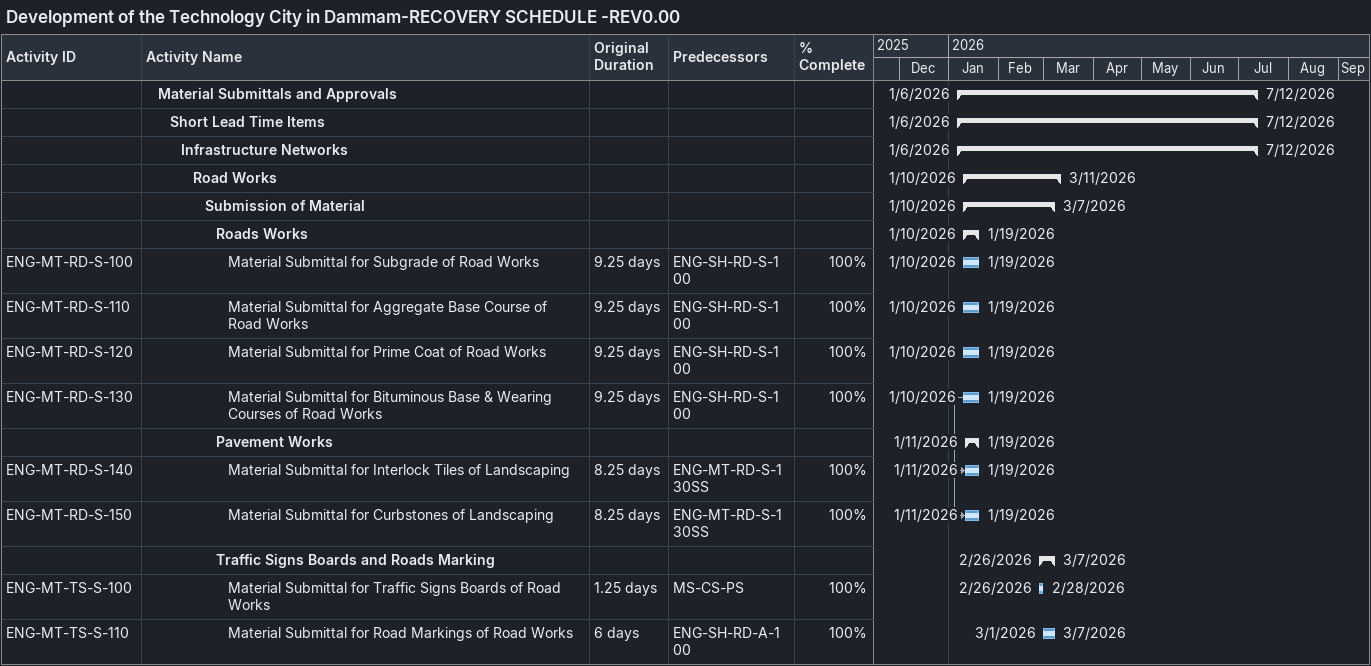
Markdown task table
Development of the Technology City in Dammam-RECOVERY SCHEDULE -REV0.00

| ID | Level | Task | Original duration | Start | Finish | Predecessors | % complete |
|---|---|---|---|---|---|---|---|
|  | 2 | **Material Submittals and Approvals** |  | 2026-01-06 | 2026-07-12 |  |  |
|  | 3 | **Short Lead Time Items** |  | 2026-01-06 | 2026-07-12 |  |  |
|  | 4 | **Infrastructure Networks** |  | 2026-01-06 | 2026-07-12 |  |  |
|  | 5 | **Road Works** |  | 2026-01-10 | 2026-03-11 |  |  |
|  | 6 | **Submission of Material** |  | 2026-01-10 | 2026-03-07 |  |  |
|  | 7 | **Roads Works** |  | 2026-01-10 | 2026-01-19 |  |  |
| ENG-MT-RD-S-100 | 8 | Material Submittal for Subgrade of Road Works | 9.25d | 2026-01-10 | 2026-01-19 | ENG-SH-RD-S-100 | 100 |
| ENG-MT-RD-S-110 | 8 | Material Submittal for Aggregate Base Course of Road Works | 9.25d | 2026-01-10 | 2026-01-19 | ENG-SH-RD-S-100 | 100 |
| ENG-MT-RD-S-120 | 8 | Material Submittal for Prime Coat of Road Works | 9.25d | 2026-01-10 | 2026-01-19 | ENG-SH-RD-S-100 | 100 |
| ENG-MT-RD-S-130 | 8 | Material Submittal for Bituminous Base & Wearing Courses of Road Works | 9.25d | 2026-01-10 | 2026-01-19 | ENG-SH-RD-S-100 | 100 |
|  | 7 | **Pavement Works** |  | 2026-01-11 | 2026-01-19 |  |  |
| ENG-MT-RD-S-140 | 8 | Material Submittal for Interlock Tiles of Landscaping | 8.25d | 2026-01-11 | 2026-01-19 | ENG-MT-RD-S-130SS | 100 |
| ENG-MT-RD-S-150 | 8 | Material Submittal for Curbstones of Landscaping | 8.25d | 2026-01-11 | 2026-01-19 | ENG-MT-RD-S-130SS | 100 |
|  | 7 | **Traffic Signs Boards and Roads Marking** |  | 2026-02-26 | 2026-03-07 |  |  |
| ENG-MT-TS-S-100 | 8 | Material Submittal for Traffic Signs Boards of Road Works | 1.25d | 2026-02-26 | 2026-02-28 | MS-CS-PS | 100 |
| ENG-MT-TS-S-110 | 8 | Material Submittal for Road Markings of Road Works | 6d | 2026-03-01 | 2026-03-07 | ENG-SH-RD-A-100 | 100 |
